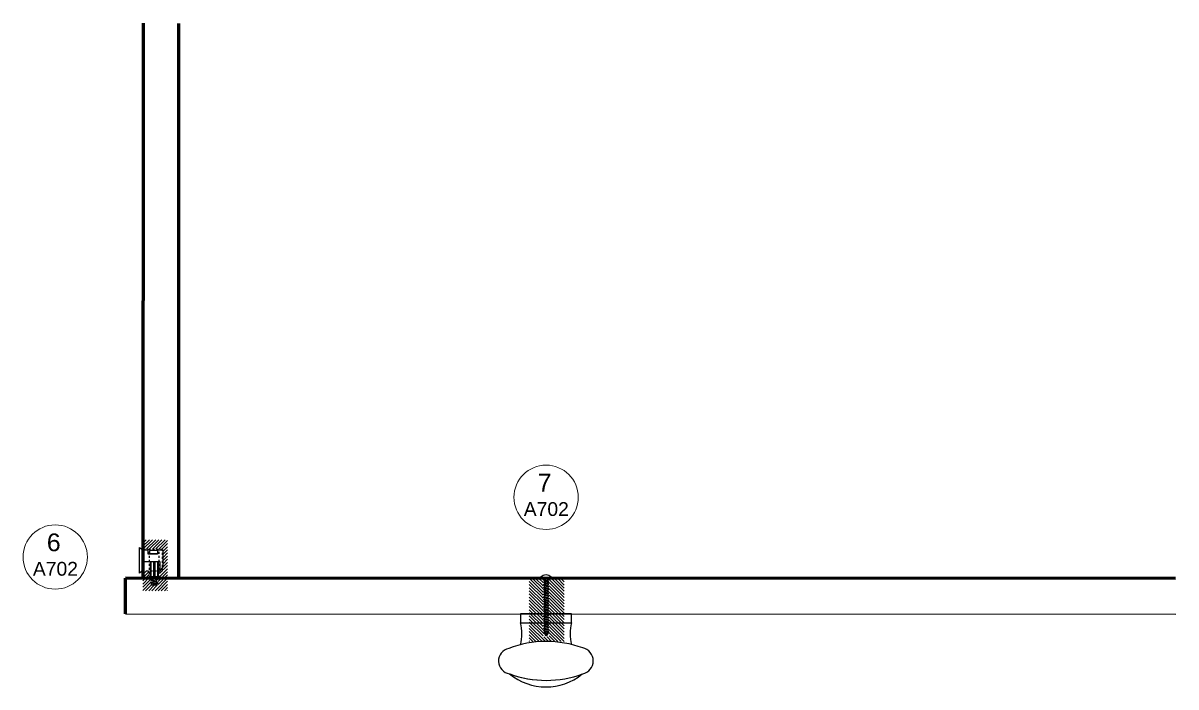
# Model space of a CAD drawing. Header units: centimetres. Extents: x 238 to 3561, y 129 to 1268.
# Drawn here: x 2879.9 to 2944.9, y 128.5 to 165.9 of the extents above; entities that cross this region are included whole.
import ezdxf
from ezdxf.enums import TextEntityAlignment as Align

# ---------------------------------------------------------------- set-up
doc = ezdxf.new("R2010")
doc.units = ezdxf.units.CM
doc.header["$MEASUREMENT"] = 0
doc.linetypes.add('HIDDEN2', pattern=[0.1875, 0.125, -0.0625])
doc.layers.add('A-ANNO-SYMB', color=2, linetype='Continuous', lineweight=18)
for name, color, linetype in [('A-FURN', 8, 'Continuous'), ('linee di prosp', 6, 'Continuous'), ('retini', 245, 'Continuous'), ('viti e cerniere', 3, 'Continuous')]:
    doc.layers.add(name, color=color, linetype=linetype)
doc.styles.get("Standard").update_dxf_attribs({"font": 'Arial.ttf'})

msp = doc.modelspace()

# ---------------------------------------------------------------- hatches: boundary and pattern name
at = {"layer": 'retini'}
h = msp.add_hatch(dxfattribs=at)
h.set_pattern_fill('ANSI31', color=256)
h.set_pattern_definition([(45, (2873.09416, -183.68516), (-0.08838835, 0.08838835), [])])
h.paths.add_polyline_path([(2887.159, 134.64), (2887.049, 134.64), (2887.049, 134.657), (2886.687, 134.657), (2886.688, 133.946), (2888.084, 133.946), (2888.084, 134.657), (2887.65, 134.657), (2887.65, 134.636), (2887.547, 134.636), (2887.547, 134.231), (2887.159, 134.231)])
h.paths.add_polyline_path([(2887.049, 135.038), (2886.687, 135.038), (2886.687, 134.657), (2887.049, 134.657)], flags=17)
h.paths.add_polyline_path([(2888.084, 136.812), (2886.661, 136.812), (2886.661, 136.293), (2887.834, 136.293), (2887.834, 135.035), (2887.65, 135.035), (2887.65, 134.657), (2888.084, 134.657)])
h = msp.add_hatch(dxfattribs=at)
h.set_pattern_fill('ANSI31', color=256, angle=90)
h.set_pattern_definition([(135, (3057.50035, 707.19715), (-0.088388348, -0.088388348), [])])
h.paths.add_polyline_path([(2908.452, 132.663), (2908.452, 132.143), (2909.226, 132.143), (2909.226, 132.663)])
h.paths.add_polyline_path([(2908.452, 134.635), (2908.452, 132.663), (2909.226, 132.663), (2909.226, 134.641)])
h.paths.add_polyline_path([(2908.452, 132.143), (2908.452, 131.085), (2909.013, 131.085, -0.032336), (2909.782, 131.085), (2910.421, 131.085), (2910.421, 132.143), (2909.58, 132.143), (2909.58, 131.347), (2909.226, 131.347), (2909.226, 132.143)])
h.paths.add_polyline_path([(2909.58, 132.663), (2909.58, 132.143), (2910.421, 132.143), (2910.421, 132.663)])
h.paths.add_polyline_path([(2909.58, 134.651), (2909.58, 132.663), (2910.421, 132.663), (2910.421, 134.651)])

# ---------------------------------------------------------------- linework, layer by layer
at = {"layer": 'A-ANNO-SYMB', "linetype": 'Continuous', "lineweight": 20}
for centre in [(2909.397, 139.203), (2881.756, 135.841)]:
    msp.add_circle(centre, 1.81, dxfattribs=at)
at = {"layer": 'A-FURN', "linetype": 'ByBlock', "lineweight": 100}
for p, q in [((2886.706, 134.651), (2886.719, 165.906)), ((2888.703, 165.878), (2888.706, 134.651)), ((2885.706, 132.651), (2885.706, 134.651)), ((2944.844, 134.63), (2885.706, 134.651))]:
    msp.add_line(p, q, dxfattribs=at)
at = {"layer": 'A-FURN'}
msp.add_line((2885.706, 132.651), (2944.866, 132.63), dxfattribs=at)
msp.add_lwpolyline([(2907.952, 132.651), (2907.952, 132.132), (2910.837, 132.132), (2910.837, 132.651)], close=True, dxfattribs=at)
for centre, radius, start, end in [((2905.888, 131.518), 2.153, 343.44783, 16.55217), ((2912.901, 131.526), 2.153, 163.44783, 196.55217), ((2907.448, 129.985), 0.729, 102.209, 261.60829), ((2909.409, 125.133), 5.953, 69.80207, 110.8156), ((2911.307, 129.99), 0.747, 282.1469, 77.8531), ((2909.409, 134.847), 5.953, 249.67543, 290.19793), ((2909.395, 131.75), 3.225, 230.44292, 309.30395), ((2909.409, 134.847), 5.953, 249.78255, 290.19793)]:
    msp.add_arc(centre, radius, start, end, dxfattribs=at)
at = {"layer": 'linee di prosp', "linetype": 'HIDDEN2'}
for p, q in [((2887.07, 136.263), (2886.652, 136.263)), ((2887.07, 134.663), (2887.07, 136.263)), ((2887.801, 136.263), (2887.07, 136.263)), ((2887.615, 134.663), (2887.615, 136.263)), ((2887.801, 135.059), (2887.801, 136.263)), ((2886.652, 135.059), (2887.801, 135.059)), ((2887.179, 134.255), (2887.179, 134.657)), ((2887.513, 134.657), (2887.513, 134.255)), ((2887.515, 134.255), (2887.181, 134.255))]:
    msp.add_line(p, q, dxfattribs=at)
at = {"layer": 'viti e cerniere'}
for p, q in [((2886.505, 134.938), (2886.505, 136.374)), ((2886.505, 136.374), (2886.696, 136.238)), ((2886.696, 136.238), (2886.696, 135.074)), ((2886.796, 136.238), (2886.986, 136.238)), ((2886.986, 136.007), (2886.986, 136.238)), ((2887.508, 136.007), (2886.986, 136.007)), ((2887.508, 136.209), (2887.07, 136.209)), ((2887.07, 136.209), (2887.07, 136.033)), ((2887.07, 136.033), (2887.508, 136.033)), ((2887.195, 136.033), (2887.195, 136.007)), ((2887.49, 136.033), (2887.49, 136.007)), ((2887.508, 136.238), (2887.809, 136.238)), ((2887.508, 136.238), (2887.508, 136.007)), ((2887.809, 136.238), (2887.809, 135.285)), ((2886.696, 135.074), (2886.505, 134.938)), ((2886.796, 135.566), (2886.696, 135.566)), ((2887.659, 135.566), (2886.796, 135.566)), ((2887.12, 134.657), (2887.12, 135.566)), ((2887.16, 134.737), (2887.16, 135.566)), ((2887.309, 134.737), (2887.309, 135.566)), ((2887.379, 134.737), (2887.379, 135.566)), ((2887.52, 135.566), (2887.52, 134.737)), ((2887.563, 135.566), (2887.563, 134.657)), ((2887.659, 135.074), (2887.659, 135.566)), ((2887.809, 135.285), (2887.659, 135.074)), ((2887.12, 134.737), (2887.563, 134.737)), ((2887.563, 134.657), (2887.12, 134.657)), ((2887.251, 134.622), (2887.251, 134.546)), ((2887.251, 134.487), (2887.251, 134.41)), ((2887.344, 134.737), (2887.309, 134.737)), ((2887.326, 134.737), (2887.361, 134.737)), ((2887.344, 134.737), (2887.379, 134.737)), ((2887.437, 134.657), (2887.437, 134.632)), ((2887.437, 134.573), (2887.437, 134.496)), ((2887.437, 134.437), (2887.437, 134.36)), ((2909.301, 134.633), (2909.301, 134.556)), ((2909.301, 134.497), (2909.301, 134.421)), ((2909.487, 134.667), (2909.487, 134.642)), ((2909.487, 134.583), (2909.487, 134.506)), ((2909.487, 134.447), (2909.487, 134.371)), ((2887.251, 134.351), (2887.251, 134.275)), ((2887.251, 134.275), (2887.437, 134.275)), ((2887.437, 134.275), (2887.437, 134.301)), ((2909.301, 134.361), (2909.301, 134.285)), ((2909.301, 134.226), (2909.301, 134.149)), ((2909.301, 134.09), (2909.301, 134.014)), ((2909.301, 133.955), (2909.301, 133.878)), ((2909.301, 133.819), (2909.301, 133.743)), ((2909.301, 133.684), (2909.301, 133.607)), ((2909.301, 133.548), (2909.301, 133.471)), ((2909.301, 133.412), (2909.301, 133.336)), ((2909.301, 133.277), (2909.301, 133.2)), ((2909.301, 133.141), (2909.301, 133.065)), ((2909.301, 133.006), (2909.301, 132.929)), ((2909.301, 132.87), (2909.301, 132.794)), ((2909.301, 132.734), (2909.301, 132.658)), ((2909.301, 132.599), (2909.301, 132.522)), ((2909.301, 132.463), (2909.301, 132.387)), ((2909.301, 132.328), (2909.301, 132.251)), ((2909.301, 132.192), (2909.301, 132.116)), ((2909.301, 132.057), (2909.301, 131.98)), ((2909.301, 131.921), (2909.301, 131.844)), ((2909.301, 131.785), (2909.301, 131.709)), ((2909.301, 131.65), (2909.301, 131.573))]:
    msp.add_line(p, q, dxfattribs=at)
for points in [[(2887.194, 134.546), (2887.251, 134.487), (2887.437, 134.437), (2887.494, 134.437), (2887.194, 134.546), (2887.251, 134.546), (2887.437, 134.496), (2887.494, 134.437)], [(2887.194, 134.41), (2887.251, 134.351), (2887.437, 134.301), (2887.494, 134.301), (2887.194, 134.41), (2887.251, 134.41), (2887.437, 134.36), (2887.494, 134.301)], [(2887.218, 134.657), (2887.251, 134.622), (2887.437, 134.573), (2887.494, 134.573), (2887.263, 134.657)], [(2887.344, 134.657), (2887.437, 134.632), (2887.494, 134.573)], [(2909.244, 134.556), (2909.301, 134.497), (2909.487, 134.447), (2909.544, 134.447), (2909.244, 134.556), (2909.301, 134.556), (2909.487, 134.506), (2909.544, 134.447)], [(2909.244, 134.421), (2909.301, 134.361), (2909.487, 134.312), (2909.544, 134.312), (2909.244, 134.421), (2909.301, 134.421), (2909.487, 134.371), (2909.544, 134.312)], [(2909.268, 134.667), (2909.301, 134.633), (2909.487, 134.583), (2909.544, 134.583), (2909.313, 134.667)], [(2909.394, 134.667), (2909.487, 134.642), (2909.544, 134.583)], [(2909.244, 134.285), (2909.301, 134.226), (2909.487, 134.176), (2909.544, 134.176), (2909.244, 134.285), (2909.301, 134.285), (2909.487, 134.235), (2909.544, 134.176)], [(2909.244, 134.149), (2909.301, 134.09), (2909.487, 134.04), (2909.544, 134.04), (2909.244, 134.149), (2909.301, 134.149), (2909.487, 134.099), (2909.544, 134.04)], [(2909.244, 134.014), (2909.301, 133.955), (2909.487, 133.905), (2909.544, 133.905), (2909.244, 134.014), (2909.301, 134.014), (2909.487, 133.964), (2909.544, 133.905)], [(2909.244, 133.878), (2909.301, 133.819), (2909.487, 133.769), (2909.544, 133.769), (2909.244, 133.878), (2909.301, 133.878), (2909.487, 133.828), (2909.544, 133.769)], [(2909.244, 133.743), (2909.301, 133.684), (2909.487, 133.634), (2909.544, 133.634), (2909.244, 133.743), (2909.301, 133.743), (2909.487, 133.693), (2909.544, 133.634)], [(2909.244, 133.607), (2909.301, 133.548), (2909.487, 133.498), (2909.544, 133.498), (2909.244, 133.607), (2909.301, 133.607), (2909.487, 133.557), (2909.544, 133.498)], [(2909.244, 133.471), (2909.301, 133.412), (2909.487, 133.362), (2909.544, 133.362), (2909.244, 133.471), (2909.301, 133.471), (2909.487, 133.422), (2909.544, 133.362)], [(2909.244, 133.336), (2909.301, 133.277), (2909.487, 133.227), (2909.544, 133.227), (2909.244, 133.336), (2909.301, 133.336), (2909.487, 133.286), (2909.544, 133.227)], [(2909.244, 133.2), (2909.301, 133.141), (2909.487, 133.091), (2909.544, 133.091), (2909.244, 133.2), (2909.301, 133.2), (2909.487, 133.15), (2909.544, 133.091)], [(2909.244, 133.065), (2909.301, 133.006), (2909.487, 132.956), (2909.544, 132.956), (2909.244, 133.065), (2909.301, 133.065), (2909.487, 133.015), (2909.544, 132.956)], [(2909.244, 132.929), (2909.301, 132.87), (2909.487, 132.82), (2909.544, 132.82), (2909.244, 132.929), (2909.301, 132.929), (2909.487, 132.879), (2909.544, 132.82)], [(2909.244, 132.794), (2909.301, 132.734), (2909.487, 132.685), (2909.544, 132.685), (2909.244, 132.794), (2909.301, 132.794), (2909.487, 132.744), (2909.544, 132.685)], [(2909.244, 132.658), (2909.301, 132.599), (2909.487, 132.549), (2909.544, 132.549), (2909.244, 132.658), (2909.301, 132.658), (2909.487, 132.608), (2909.544, 132.549)], [(2909.244, 132.522), (2909.301, 132.463), (2909.487, 132.413), (2909.544, 132.413), (2909.244, 132.522), (2909.301, 132.522), (2909.487, 132.472), (2909.544, 132.413)], [(2909.244, 132.387), (2909.301, 132.328), (2909.487, 132.278), (2909.544, 132.278), (2909.244, 132.387), (2909.301, 132.387), (2909.487, 132.337), (2909.544, 132.278)], [(2909.244, 132.251), (2909.301, 132.192), (2909.487, 132.142), (2909.544, 132.142), (2909.244, 132.251), (2909.301, 132.251), (2909.487, 132.201), (2909.544, 132.142)], [(2909.244, 132.116), (2909.301, 132.057), (2909.487, 132.007), (2909.544, 132.007), (2909.244, 132.116), (2909.301, 132.116), (2909.487, 132.066), (2909.544, 132.007)], [(2909.244, 131.98), (2909.301, 131.921), (2909.487, 131.871), (2909.544, 131.871), (2909.244, 131.98), (2909.301, 131.98), (2909.487, 131.93), (2909.544, 131.871)], [(2909.244, 131.844), (2909.301, 131.785), (2909.487, 131.736), (2909.544, 131.736), (2909.244, 131.844), (2909.301, 131.844), (2909.487, 131.795), (2909.544, 131.736)], [(2909.244, 131.709), (2909.301, 131.65), (2909.487, 131.6), (2909.544, 131.6), (2909.244, 131.709), (2909.301, 131.709), (2909.487, 131.659), (2909.544, 131.6)], [(2909.244, 131.573), (2909.319, 131.51), (2909.344, 131.503), (2909.438, 131.503), (2909.244, 131.573), (2909.301, 131.573), (2909.395, 131.548), (2909.438, 131.503)], [(2909.487, 131.6), (2909.487, 131.54), (2909.394, 131.379), (2909.319, 131.51)]]:
    msp.add_lwpolyline(points, dxfattribs=at)
msp.add_lwpolyline([(2909.677, 134.667), (2909.677, 134.704, 0.451416), (2909.111, 134.704), (2909.111, 134.667)], format="xyb", close=True, dxfattribs=at)

# ---------------------------------------------------------------- texts
at = {"layer": 'A-ANNO-SYMB', "linetype": 'Continuous', "lineweight": 20}
for tag, text, height, p in [('7', 'A', 1, (2909.314, 140.529)), ('A702', 'A301', 0.7777, (2909.41, 138.93)), ('6', 'A', 1, (2881.673, 137.167)), ('A702', 'A301', 0.7777, (2881.768, 135.568))]:
    msp.add_attdef(tag, text=text, height=height, dxfattribs=at).set_placement(p, align=Align.TOP_CENTER)

doc.saveas('drawing.dxf')
